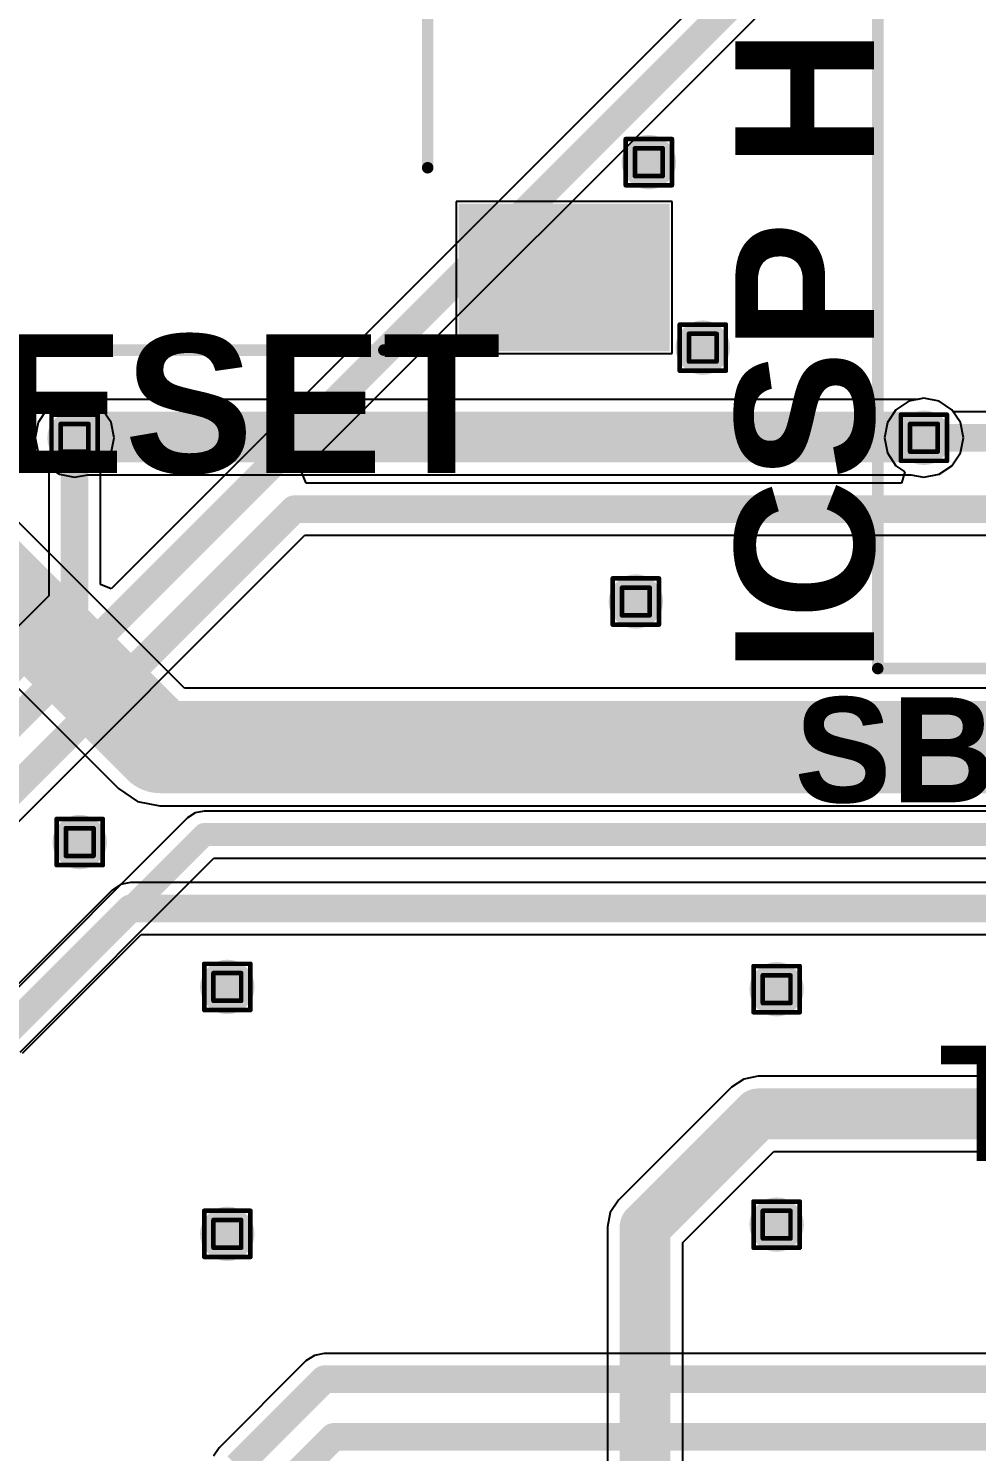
# Model space of a CAD drawing. Header units: inches. Extents: x -0.3 to 9.9, y -0.4 to 5.
# Drawn here: x 3.875 to 4.286, y 1.484 to 2.1 of the extents above; entities that cross this region are included whole.
import ezdxf

# ---------------------------------------------------------------- set-up
doc = ezdxf.new("R2010")
doc.units = ezdxf.units.IN
doc.header["$MEASUREMENT"] = 0
for name, color, linetype in [('Bottom Layer', 5, 'Continuous'), ('Bottom Solder', 6, 'Continuous'), ('Drill Drawing', 1, 'Continuous'), ('Multi-Layer', 9, 'Continuous'), ('Pad Holes', 156, 'Continuous'), ('Top Layer', 1, 'Continuous'), ('Top Overlay', 2, 'Continuous'), ('Top Paste', 8, 'Continuous'), ('Top Solder', 216, 'Continuous'), ('Via Holes', 16, 'Continuous')]:
    doc.layers.add(name, color=color, linetype=linetype)
doc.styles.add('Arial_Bold', font='', dxfattribs={"height": 0.2})
doc.styles.get('Arial_Bold').set_extended_font_data('Arial', bold=True)

# ---------------------------------------------------------------- blocks, each defined once
blk = doc.blocks.new('TL3301NF160QG_60')
at = {"layer": 'Top Layer'}
blk.add_hatch(color=1, dxfattribs=at).paths.add_polyline_path([(0.22087, -0.11654), (0.1374, -0.11654), (0.1374, -0.06063), (0.22087, -0.06063)])
at = {"layer": 'Top Paste'}
blk.add_hatch(color=8, dxfattribs=at).paths.add_polyline_path([(0.22087, -0.11654), (0.1374, -0.11654), (0.1374, -0.06063), (0.22087, -0.06063)])
at = {"layer": 'Top Solder'}
blk.add_hatch(color=216, dxfattribs=at).paths.add_polyline_path([(0.22487, -0.12054), (0.1334, -0.12054), (0.1334, -0.05663), (0.22487, -0.05663)])
at = {"layer": 'Top Overlay'}
for points in [[(0.12, -0.041, 0.005, 0.005, 0), (0.12, 0.044, 0.005, 0.005, 0)], [(-0.094, -0.12, 0.005, 0.005, 0), (0.101, -0.12, 0.005, 0.005, 0)]]:
    blk.add_lwpolyline(points, format="xyseb", dxfattribs=at)
for points in [[(0.11875, -0.041, 0.0025, 0.0025, 1), (0.12125, -0.041, 0.0025, 0.0025, 1)], [(0.09975, -0.12, 0.0025, 0.0025, 1), (0.10225, -0.12, 0.0025, 0.0025, 1)]]:
    blk.add_lwpolyline(points, format="xyseb", close=True, dxfattribs=at)
blk = doc.blocks.new('S______B______61')
at = {"layer": 'Top Layer'}
for points in [[(-0.045, -0.0175), (-0.045, 0.0175), (-0.015, 0.0175), (-0.015, -0.0175)], [(0.015, -0.0175), (0.015, 0.0175), (0.045, 0.0175), (0.045, -0.0175)]]:
    blk.add_hatch(color=1, dxfattribs=at).paths.add_polyline_path(points)
at = {"layer": 'Top Paste'}
for points in [[(-0.045, -0.0175), (-0.045, 0.0175), (-0.015, 0.0175), (-0.015, -0.0175)], [(0.015, -0.0175), (0.015, 0.0175), (0.045, 0.0175), (0.045, -0.0175)]]:
    blk.add_hatch(color=8, dxfattribs=at).paths.add_polyline_path(points)
at = {"layer": 'Top Solder'}
for points in [[(-0.049, -0.0215), (-0.049, 0.0215), (-0.011, 0.0215), (-0.011, -0.0215)], [(0.011, -0.0215), (0.011, 0.0215), (0.049, 0.0215), (0.049, -0.0215)]]:
    blk.add_hatch(color=216, dxfattribs=at).paths.add_polyline_path(points)
at = {"layer": 'Top Overlay'}
for points in [[(0.05, 0.022, 0.005, 0.005, 0), (-0.05, 0.022, 0.005, 0.005, 0)], [(-0.05, 0.022, 0.005, 0.005, 0), (-0.05, -0.022, 0.005, 0.005, 0)], [(0.05, 0.022, 0.005, 0.005, 0), (0.05, -0.022, 0.005, 0.005, 0)], [(0.05, -0.022, 0.005, 0.005, 0), (-0.05, -0.022, 0.005, 0.005, 0)]]:
    blk.add_lwpolyline(points, format="xyseb", dxfattribs=at)
for points in [[(-0.05125, 0.022, 0.0025, 0.0025, 1), (-0.04875, 0.022, 0.0025, 0.0025, 1)], [(-0.05125, 0.022, 0.0025, 0.0025, 1), (-0.04875, 0.022, 0.0025, 0.0025, 1)], [(0.04875, 0.022, 0.0025, 0.0025, 1), (0.05125, 0.022, 0.0025, 0.0025, 1)], [(0.04875, 0.022, 0.0025, 0.0025, 1), (0.05125, 0.022, 0.0025, 0.0025, 1)], [(-0.05125, -0.022, 0.0025, 0.0025, 1), (-0.04875, -0.022, 0.0025, 0.0025, 1)], [(-0.05125, -0.022, 0.0025, 0.0025, 1), (-0.04875, -0.022, 0.0025, 0.0025, 1)], [(0.04875, -0.022, 0.0025, 0.0025, 1), (0.05125, -0.022, 0.0025, 0.0025, 1)], [(0.04875, -0.022, 0.0025, 0.0025, 1), (0.05125, -0.022, 0.0025, 0.0025, 1)]]:
    blk.add_lwpolyline(points, format="xyseb", close=True, dxfattribs=at)
at = {"layer": 'Top Overlay', "style": 'Arial_Bold'}
blk.add_text('SB1', height=0.045, rotation=-180, dxfattribs=at).set_placement((0.139, 0.02344))
blk = doc.blocks.new('BH254V_6P_122')
at = {"layer": 'Bottom Layer'}
h = blk.add_hatch(color=5, dxfattribs=at)
edge = h.paths.add_edge_path()
edge.add_arc((-0.1, 0.05), 0.04016, 0, 360)
h = blk.add_hatch(color=5, dxfattribs=at)
edge = h.paths.add_edge_path()
edge.add_arc((0, 0.05), 0.04016, 0, 360)
h = blk.add_hatch(color=5, dxfattribs=at)
edge = h.paths.add_edge_path()
edge.add_arc((0.1, 0.05), 0.04016, 0, 360)
blk.add_hatch(color=5, dxfattribs=at).paths.add_polyline_path([(-0.14016, -0.00984), (-0.05984, -0.00984), (-0.05984, -0.09016), (-0.14016, -0.09016)])
h = blk.add_hatch(color=5, dxfattribs=at)
edge = h.paths.add_edge_path()
edge.add_arc((0, -0.05), 0.04016, 0, 360)
h = blk.add_hatch(color=5, dxfattribs=at)
edge = h.paths.add_edge_path()
edge.add_arc((0.1, -0.05), 0.04016, 0, 360)
at = {"layer": 'Bottom Solder'}
h = blk.add_hatch(color=6, dxfattribs=at)
edge = h.paths.add_edge_path()
edge.add_arc((-0.1, 0.05), 0.04416, 0, 360)
h = blk.add_hatch(color=6, dxfattribs=at)
edge = h.paths.add_edge_path()
edge.add_arc((0, 0.05), 0.04416, 0, 360)
h = blk.add_hatch(color=6, dxfattribs=at)
edge = h.paths.add_edge_path()
edge.add_arc((0.1, 0.05), 0.04416, 0, 360)
blk.add_hatch(color=6, dxfattribs=at).paths.add_polyline_path([(-0.14416, -0.00584), (-0.05584, -0.00584), (-0.05584, -0.09416), (-0.14416, -0.09416)])
h = blk.add_hatch(color=6, dxfattribs=at)
edge = h.paths.add_edge_path()
edge.add_arc((0, -0.05), 0.04416, 0, 360)
h = blk.add_hatch(color=6, dxfattribs=at)
edge = h.paths.add_edge_path()
edge.add_arc((0.1, -0.05), 0.04416, 0, 360)
at = {"layer": 'Multi-Layer'}
h = blk.add_hatch(color=9, dxfattribs=at)
edge = h.paths.add_edge_path()
edge.add_arc((-0.1, 0.05), 0.04016, 0, 360)
h = blk.add_hatch(color=9, dxfattribs=at)
edge = h.paths.add_edge_path()
edge.add_arc((0, 0.05), 0.04016, 0, 360)
h = blk.add_hatch(color=9, dxfattribs=at)
edge = h.paths.add_edge_path()
edge.add_arc((0.1, 0.05), 0.04016, 0, 360)
blk.add_hatch(color=9, dxfattribs=at).paths.add_polyline_path([(-0.14016, -0.00984), (-0.05984, -0.00984), (-0.05984, -0.09016), (-0.14016, -0.09016)])
h = blk.add_hatch(color=9, dxfattribs=at)
edge = h.paths.add_edge_path()
edge.add_arc((0, -0.05), 0.04016, 0, 360)
h = blk.add_hatch(color=9, dxfattribs=at)
edge = h.paths.add_edge_path()
edge.add_arc((0.1, -0.05), 0.04016, 0, 360)
at = {"layer": 'Pad Holes'}
h = blk.add_hatch(color=7, dxfattribs=at)
edge = h.paths.add_edge_path()
edge.add_arc((-0.1, 0.05), 0.02008, 0, 360)
h = blk.add_hatch(color=7, dxfattribs=at)
edge = h.paths.add_edge_path()
edge.add_arc((0, 0.05), 0.02008, 0, 360)
h = blk.add_hatch(color=7, dxfattribs=at)
edge = h.paths.add_edge_path()
edge.add_arc((0.1, 0.05), 0.02008, 0, 360)
h = blk.add_hatch(color=7, dxfattribs=at)
edge = h.paths.add_edge_path()
edge.add_arc((-0.1, -0.05), 0.02008, 0, 360)
h = blk.add_hatch(color=7, dxfattribs=at)
edge = h.paths.add_edge_path()
edge.add_arc((0, -0.05), 0.02008, 0, 360)
h = blk.add_hatch(color=7, dxfattribs=at)
edge = h.paths.add_edge_path()
edge.add_arc((0.1, -0.05), 0.02008, 0, 360)
at = {"layer": 'Top Layer'}
h = blk.add_hatch(color=1, dxfattribs=at)
edge = h.paths.add_edge_path()
edge.add_arc((-0.1, 0.05), 0.04016, 0, 360)
h = blk.add_hatch(color=1, dxfattribs=at)
edge = h.paths.add_edge_path()
edge.add_arc((0, 0.05), 0.04016, 0, 360)
h = blk.add_hatch(color=1, dxfattribs=at)
edge = h.paths.add_edge_path()
edge.add_arc((0.1, 0.05), 0.04016, 0, 360)
blk.add_hatch(color=1, dxfattribs=at).paths.add_polyline_path([(-0.14016, -0.00984), (-0.05984, -0.00984), (-0.05984, -0.09016), (-0.14016, -0.09016)])
h = blk.add_hatch(color=1, dxfattribs=at)
edge = h.paths.add_edge_path()
edge.add_arc((0, -0.05), 0.04016, 0, 360)
h = blk.add_hatch(color=1, dxfattribs=at)
edge = h.paths.add_edge_path()
edge.add_arc((0.1, -0.05), 0.04016, 0, 360)
at = {"layer": 'Top Overlay'}
blk.add_hatch(color=2, dxfattribs=at).paths.add_polyline_path([(-0.0955, -0.103), (-0.107, -0.103), (-0.107, -0.1105), (-0.0955, -0.1105)])
at = {"layer": 'Top Solder'}
h = blk.add_hatch(color=216, dxfattribs=at)
edge = h.paths.add_edge_path()
edge.add_arc((-0.1, 0.05), 0.04416, 0, 360)
h = blk.add_hatch(color=216, dxfattribs=at)
edge = h.paths.add_edge_path()
edge.add_arc((0, 0.05), 0.04416, 0, 360)
h = blk.add_hatch(color=216, dxfattribs=at)
edge = h.paths.add_edge_path()
edge.add_arc((0.1, 0.05), 0.04416, 0, 360)
blk.add_hatch(color=216, dxfattribs=at).paths.add_polyline_path([(-0.14416, -0.00584), (-0.05584, -0.00584), (-0.05584, -0.09416), (-0.14416, -0.09416)])
h = blk.add_hatch(color=216, dxfattribs=at)
edge = h.paths.add_edge_path()
edge.add_arc((0, -0.05), 0.04416, 0, 360)
h = blk.add_hatch(color=216, dxfattribs=at)
edge = h.paths.add_edge_path()
edge.add_arc((0.1, -0.05), 0.04416, 0, 360)
at = {"layer": 'Top Overlay'}
for points in [[(-0.301, 0.197, 0.005, 0.005, 0), (-0.301, -0.178, 0.005, 0.005, 0)], [(-0.301, 0.197, 0.005, 0.005, 0), (0.302, 0.197, 0.005, 0.005, 0)], [(0.302, 0.197, 0.005, 0.005, 0), (0.302, -0.178, 0.005, 0.005, 0)], [(-0.101, -0.1, 0.005, 0.005, 0), (-0.112, -0.111, 0.005, 0.005, 0)], [(-0.101, -0.1, 0.005, 0.005, 0), (-0.09, -0.111, 0.005, 0.005, 0)], [(-0.112, -0.111, 0.005, 0.005, 0), (-0.09, -0.111, 0.005, 0.005, 0)], [(-0.1, -0.145, 0.005, 0.005, 0), (-0.1, -0.178, 0.005, 0.005, 0)], [(-0.1, -0.145, 0.005, 0.005, 0), (0.099, -0.145, 0.005, 0.005, 0)], [(0.099, -0.145, 0.005, 0.005, 0), (0.099, -0.178, 0.005, 0.005, 0)], [(-0.301, -0.178, 0.005, 0.005, 0), (-0.1, -0.178, 0.005, 0.005, 0)], [(0.099, -0.178, 0.005, 0.005, 0), (0.302, -0.178, 0.005, 0.005, 0)]]:
    blk.add_lwpolyline(points, format="xyseb", dxfattribs=at)
for points in [[(-0.30225, 0.197, 0.0025, 0.0025, 1), (-0.29975, 0.197, 0.0025, 0.0025, 1)], [(-0.30225, 0.197, 0.0025, 0.0025, 1), (-0.29975, 0.197, 0.0025, 0.0025, 1)], [(0.30075, 0.197, 0.0025, 0.0025, 1), (0.30325, 0.197, 0.0025, 0.0025, 1)], [(0.30075, 0.197, 0.0025, 0.0025, 1), (0.30325, 0.197, 0.0025, 0.0025, 1)], [(-0.10225, -0.1, 0.0025, 0.0025, 1), (-0.09975, -0.1, 0.0025, 0.0025, 1)], [(-0.10225, -0.1, 0.0025, 0.0025, 1), (-0.09975, -0.1, 0.0025, 0.0025, 1)], [(-0.11325, -0.111, 0.0025, 0.0025, 1), (-0.11075, -0.111, 0.0025, 0.0025, 1)], [(-0.11325, -0.111, 0.0025, 0.0025, 1), (-0.11075, -0.111, 0.0025, 0.0025, 1)], [(-0.09125, -0.111, 0.0025, 0.0025, 1), (-0.08875, -0.111, 0.0025, 0.0025, 1)], [(-0.09125, -0.111, 0.0025, 0.0025, 1), (-0.08875, -0.111, 0.0025, 0.0025, 1)], [(-0.10125, -0.145, 0.0025, 0.0025, 1), (-0.09875, -0.145, 0.0025, 0.0025, 1)], [(-0.10125, -0.145, 0.0025, 0.0025, 1), (-0.09875, -0.145, 0.0025, 0.0025, 1)], [(0.09775, -0.145, 0.0025, 0.0025, 1), (0.10025, -0.145, 0.0025, 0.0025, 1)], [(0.09775, -0.145, 0.0025, 0.0025, 1), (0.10025, -0.145, 0.0025, 0.0025, 1)], [(-0.30225, -0.178, 0.0025, 0.0025, 1), (-0.29975, -0.178, 0.0025, 0.0025, 1)], [(-0.30225, -0.178, 0.0025, 0.0025, 1), (-0.29975, -0.178, 0.0025, 0.0025, 1)], [(-0.10125, -0.178, 0.0025, 0.0025, 1), (-0.09875, -0.178, 0.0025, 0.0025, 1)], [(-0.10125, -0.178, 0.0025, 0.0025, 1), (-0.09875, -0.178, 0.0025, 0.0025, 1)], [(0.09775, -0.178, 0.0025, 0.0025, 1), (0.10025, -0.178, 0.0025, 0.0025, 1)], [(0.09775, -0.178, 0.0025, 0.0025, 1), (0.10025, -0.178, 0.0025, 0.0025, 1)], [(0.30075, -0.178, 0.0025, 0.0025, 1), (0.30325, -0.178, 0.0025, 0.0025, 1)], [(0.30075, -0.178, 0.0025, 0.0025, 1), (0.30325, -0.178, 0.0025, 0.0025, 1)]]:
    blk.add_lwpolyline(points, format="xyseb", close=True, dxfattribs=at)

msp = doc.modelspace()

# ---------------------------------------------------------------- hatches: boundary and pattern name
at = {"layer": 'Bottom Layer'}
h = msp.add_hatch(color=5, dxfattribs=at)
edge = h.paths.add_edge_path()
edge.add_arc((4.14363, 2.04237), 0.01181, 0, 360)
h = msp.add_hatch(color=5, dxfattribs=at)
edge = h.paths.add_edge_path()
edge.add_arc((4.167, 1.962), 0.01181, 0, 360)
h = msp.add_hatch(color=5, dxfattribs=at)
edge = h.paths.add_edge_path()
edge.add_arc((3.89482, 1.92295), 0.01181, 0, 360)
h = msp.add_hatch(color=5, dxfattribs=at)
edge = h.paths.add_edge_path()
edge.add_arc((4.26282, 1.92295), 0.01181, 0, 360)
h = msp.add_hatch(color=5, dxfattribs=at)
edge = h.paths.add_edge_path()
edge.add_arc((4.138, 1.852), 0.01181, 0, 360)
h = msp.add_hatch(color=5, dxfattribs=at)
edge = h.paths.add_edge_path()
edge.add_arc((3.89705, 1.74777), 0.01181, 0, 360)
h = msp.add_hatch(color=5, dxfattribs=at)
edge = h.paths.add_edge_path()
edge.add_arc((3.961, 1.685), 0.01181, 0, 360)
h = msp.add_hatch(color=5, dxfattribs=at)
edge = h.paths.add_edge_path()
edge.add_arc((4.199, 1.684), 0.01181, 0, 360)
h = msp.add_hatch(color=5, dxfattribs=at)
edge = h.paths.add_edge_path()
edge.add_arc((4.199, 1.582), 0.01181, 0, 360)
h = msp.add_hatch(color=5, dxfattribs=at)
edge = h.paths.add_edge_path()
edge.add_arc((3.961, 1.578), 0.01181, 0, 360)
at = {"layer": 'Bottom Solder'}
h = msp.add_hatch(color=6, dxfattribs=at)
edge = h.paths.add_edge_path()
edge.add_arc((4.14363, 2.04237), 0.00591, 0, 360)
h = msp.add_hatch(color=6, dxfattribs=at)
edge = h.paths.add_edge_path()
edge.add_arc((4.167, 1.962), 0.00591, 0, 360)
h = msp.add_hatch(color=6, dxfattribs=at)
edge = h.paths.add_edge_path()
edge.add_arc((3.89482, 1.92295), 0.00591, 0, 360)
h = msp.add_hatch(color=6, dxfattribs=at)
edge = h.paths.add_edge_path()
edge.add_arc((4.26282, 1.92295), 0.00591, 0, 360)
h = msp.add_hatch(color=6, dxfattribs=at)
edge = h.paths.add_edge_path()
edge.add_arc((4.138, 1.852), 0.00591, 0, 360)
h = msp.add_hatch(color=6, dxfattribs=at)
edge = h.paths.add_edge_path()
edge.add_arc((3.89705, 1.74777), 0.00591, 0, 360)
h = msp.add_hatch(color=6, dxfattribs=at)
edge = h.paths.add_edge_path()
edge.add_arc((3.961, 1.685), 0.00591, 0, 360)
h = msp.add_hatch(color=6, dxfattribs=at)
edge = h.paths.add_edge_path()
edge.add_arc((4.199, 1.684), 0.00591, 0, 360)
h = msp.add_hatch(color=6, dxfattribs=at)
edge = h.paths.add_edge_path()
edge.add_arc((4.199, 1.582), 0.00591, 0, 360)
h = msp.add_hatch(color=6, dxfattribs=at)
edge = h.paths.add_edge_path()
edge.add_arc((3.961, 1.578), 0.00591, 0, 360)
at = {"layer": 'Top Layer'}
h = msp.add_hatch(color=1, dxfattribs=at)
edge = h.paths.add_edge_path()
edge.add_arc((4.14363, 2.04237), 0.01181, 0, 360)
h = msp.add_hatch(color=1, dxfattribs=at)
edge = h.paths.add_edge_path()
edge.add_arc((4.167, 1.962), 0.01181, 0, 360)
h = msp.add_hatch(color=1, dxfattribs=at)
edge = h.paths.add_edge_path()
edge.add_arc((3.89482, 1.92295), 0.01181, 0, 360)
h = msp.add_hatch(color=1, dxfattribs=at)
edge = h.paths.add_edge_path()
edge.add_arc((4.26282, 1.92295), 0.01181, 0, 360)
h = msp.add_hatch(color=1, dxfattribs=at)
edge = h.paths.add_edge_path()
edge.add_arc((4.138, 1.852), 0.01181, 0, 360)
h = msp.add_hatch(color=1, dxfattribs=at)
edge = h.paths.add_edge_path()
edge.add_arc((3.89705, 1.74777), 0.01181, 0, 360)
h = msp.add_hatch(color=1, dxfattribs=at)
edge = h.paths.add_edge_path()
edge.add_arc((3.961, 1.685), 0.01181, 0, 360)
h = msp.add_hatch(color=1, dxfattribs=at)
edge = h.paths.add_edge_path()
edge.add_arc((4.199, 1.684), 0.01181, 0, 360)
h = msp.add_hatch(color=1, dxfattribs=at)
edge = h.paths.add_edge_path()
edge.add_arc((4.199, 1.582), 0.01181, 0, 360)
h = msp.add_hatch(color=1, dxfattribs=at)
edge = h.paths.add_edge_path()
edge.add_arc((3.961, 1.578), 0.01181, 0, 360)
at = {"layer": 'Top Solder'}
h = msp.add_hatch(color=216, dxfattribs=at)
edge = h.paths.add_edge_path()
edge.add_arc((4.14363, 2.04237), 0.00591, 0, 360)
h = msp.add_hatch(color=216, dxfattribs=at)
edge = h.paths.add_edge_path()
edge.add_arc((4.167, 1.962), 0.00591, 0, 360)
h = msp.add_hatch(color=216, dxfattribs=at)
edge = h.paths.add_edge_path()
edge.add_arc((3.89482, 1.92295), 0.00591, 0, 360)
h = msp.add_hatch(color=216, dxfattribs=at)
edge = h.paths.add_edge_path()
edge.add_arc((4.26282, 1.92295), 0.00591, 0, 360)
h = msp.add_hatch(color=216, dxfattribs=at)
edge = h.paths.add_edge_path()
edge.add_arc((4.138, 1.852), 0.00591, 0, 360)
h = msp.add_hatch(color=216, dxfattribs=at)
edge = h.paths.add_edge_path()
edge.add_arc((3.89705, 1.74777), 0.00591, 0, 360)
h = msp.add_hatch(color=216, dxfattribs=at)
edge = h.paths.add_edge_path()
edge.add_arc((3.961, 1.685), 0.00591, 0, 360)
h = msp.add_hatch(color=216, dxfattribs=at)
edge = h.paths.add_edge_path()
edge.add_arc((4.199, 1.684), 0.00591, 0, 360)
h = msp.add_hatch(color=216, dxfattribs=at)
edge = h.paths.add_edge_path()
edge.add_arc((4.199, 1.582), 0.00591, 0, 360)
h = msp.add_hatch(color=216, dxfattribs=at)
edge = h.paths.add_edge_path()
edge.add_arc((3.961, 1.578), 0.00591, 0, 360)
at = {"layer": 'Via Holes'}
h = msp.add_hatch(color=7, dxfattribs=at)
edge = h.paths.add_edge_path()
edge.add_arc((4.14363, 2.04237), 0.00591, 0, 360)
h = msp.add_hatch(color=7, dxfattribs=at)
edge = h.paths.add_edge_path()
edge.add_arc((4.167, 1.962), 0.00591, 0, 360)
h = msp.add_hatch(color=7, dxfattribs=at)
edge = h.paths.add_edge_path()
edge.add_arc((3.89482, 1.92295), 0.00591, 0, 360)
h = msp.add_hatch(color=7, dxfattribs=at)
edge = h.paths.add_edge_path()
edge.add_arc((4.26282, 1.92295), 0.00591, 0, 360)
h = msp.add_hatch(color=7, dxfattribs=at)
edge = h.paths.add_edge_path()
edge.add_arc((4.138, 1.852), 0.00591, 0, 360)
h = msp.add_hatch(color=7, dxfattribs=at)
edge = h.paths.add_edge_path()
edge.add_arc((3.89705, 1.74777), 0.00591, 0, 360)
h = msp.add_hatch(color=7, dxfattribs=at)
edge = h.paths.add_edge_path()
edge.add_arc((3.961, 1.685), 0.00591, 0, 360)
h = msp.add_hatch(color=7, dxfattribs=at)
edge = h.paths.add_edge_path()
edge.add_arc((4.199, 1.684), 0.00591, 0, 360)
h = msp.add_hatch(color=7, dxfattribs=at)
edge = h.paths.add_edge_path()
edge.add_arc((4.199, 1.582), 0.00591, 0, 360)
h = msp.add_hatch(color=7, dxfattribs=at)
edge = h.paths.add_edge_path()
edge.add_arc((3.961, 1.578), 0.00591, 0, 360)

# ---------------------------------------------------------------- linework, layer by layer
at = {"layer": 'Bottom Layer'}
for p, q in [((4.18502, 2.13188), (3.91066, 1.85752)), ((3.99308, 1.90822), (4.19759, 2.11273)), ((3.88826, 1.93878), (3.8827, 1.93507)), ((3.89482, 1.94009), (3.88826, 1.93878)), ((3.90138, 1.93878), (3.89482, 1.94009)), ((3.90694, 1.93507), (3.90138, 1.93878)), ((4.25626, 1.93878), (4.2507, 1.93507)), ((4.26282, 1.94009), (4.25626, 1.93878)), ((4.26938, 1.93878), (4.26282, 1.94009)), ((4.27494, 1.93507), (4.26938, 1.93878)), ((3.8827, 1.93507), (3.87899, 1.92951)), ((3.91066, 1.92951), (3.90694, 1.93507)), ((4.2507, 1.93507), (4.24699, 1.92951)), ((4.27555, 1.93416), (4.27494, 1.93507)), ((4.45413, 1.93416), (4.27555, 1.93416)), ((3.87899, 1.92951), (3.87768, 1.92295)), ((3.91196, 1.92295), (3.91066, 1.92951)), ((4.24699, 1.92951), (4.24568, 1.92295)), ((3.87768, 1.92295), (3.87899, 1.91639)), ((3.91066, 1.91639), (3.91196, 1.92295)), ((4.24568, 1.92295), (4.24699, 1.91639)), ((3.87899, 1.91639), (3.8827, 1.91083)), ((3.90694, 1.91083), (3.91066, 1.91639)), ((4.24699, 1.91639), (4.2507, 1.91083)), ((3.8827, 1.91083), (3.88361, 1.91022)), ((3.88361, 1.91022), (3.88361, 1.85451)), ((3.90604, 1.91022), (3.90694, 1.91083)), ((3.90604, 1.85943), (3.90604, 1.91022)), ((3.99515, 1.90322), (3.99308, 1.90822)), ((4.2507, 1.91083), (4.25461, 1.90822)), ((4.25461, 1.90822), (4.2531, 1.90322)), ((4.2531, 1.90322), (3.99515, 1.90322)), ((3.81023, 1.69636), (3.99465, 1.88078)), ((3.99465, 1.88078), (4.50087, 1.88078)), ((3.91066, 1.85752), (3.90604, 1.85943)), ((3.88361, 1.85451), (3.83485, 1.80576)), ((3.94379, 1.75821), (3.85379, 1.66821)), ((3.9471, 1.76042), (3.94379, 1.75821)), ((3.951, 1.7612), (3.9471, 1.76042)), ((4.4356, 1.7612), (3.951, 1.7612)), ((3.8712, 1.65678), (3.95522, 1.7408)), ((3.95522, 1.7408), (4.43982, 1.7408)), ((4.17946, 1.64154), (4.13046, 1.59254)), ((4.18476, 1.64507), (4.17946, 1.64154)), ((4.191, 1.64631), (4.18476, 1.64507)), ((4.42084, 1.64631), (4.191, 1.64631)), ((4.15831, 1.57424), (4.19776, 1.61369)), ((4.19776, 1.61369), (4.42084, 1.61369)), ((4.13046, 1.59254), (4.12693, 1.58724)), ((4.12693, 1.58724), (4.12569, 1.581)), ((4.12569, 1.581), (4.12569, 1.45376)), ((4.15831, 1.45116), (4.15831, 1.57424))]:
    msp.add_line(p, q, dxfattribs=at)
for points in [[(3.77082, 1.70182, 0.012, 0.012, 0), (4.19295, 2.12395, 0.012, 0.012, 0)], [(3.89482, 1.84986, 0.012, 0.012, 0), (3.89482, 1.92295, 0.012, 0.012, 0)], [(4.26282, 1.92295, 0.012, 0.012, 0), (4.45877, 1.92295, 0.012, 0.012, 0)], [(3.79682, 1.69882, 0.012, 0.012, 0), (3.99, 1.892, 0.012, 0.012, 0)], [(3.99, 1.892, 0.012, 0.012, 0), (4.50087, 1.892, 0.012, 0.012, 0)], [(3.74582, 1.70086, 0.012, 0.012, 0), (3.89482, 1.84986, 0.012, 0.012, 0)], [(3.861, 1.661, 0.01, 0.01, 0), (3.951, 1.751, 0.01, 0.01, 0)], [(3.951, 1.751, 0.01, 0.01, 0), (4.43982, 1.751, 0.01, 0.01, 0)], [(4.142, 1.581, 0.022, 0.022, 0), (4.191, 1.63, 0.022, 0.022, 0)], [(4.191, 1.63, 0.022, 0.022, 0), (4.425, 1.63, 0.022, 0.022, 0)], [(4.142, 1.447, 0.022, 0.022, 0), (4.142, 1.581, 0.022, 0.022, 0)]]:
    msp.add_lwpolyline(points, format="xyseb", dxfattribs=at)
for points in [[(3.89182, 1.92295, 0.006, 0.006, 1), (3.89782, 1.92295, 0.006, 0.006, 1)], [(4.25982, 1.92295, 0.006, 0.006, 1), (4.26582, 1.92295, 0.006, 0.006, 1)], [(3.987, 1.892, 0.006, 0.006, 1), (3.993, 1.892, 0.006, 0.006, 1)], [(3.987, 1.892, 0.006, 0.006, 1), (3.993, 1.892, 0.006, 0.006, 1)], [(3.89182, 1.84986, 0.006, 0.006, 1), (3.89782, 1.84986, 0.006, 0.006, 1)], [(3.89182, 1.84986, 0.006, 0.006, 1), (3.89782, 1.84986, 0.006, 0.006, 1)], [(3.9485, 1.751, 0.005, 0.005, 1), (3.9535, 1.751, 0.005, 0.005, 1)], [(3.9485, 1.751, 0.005, 0.005, 1), (3.9535, 1.751, 0.005, 0.005, 1)], [(4.1855, 1.63, 0.011, 0.011, 1), (4.1965, 1.63, 0.011, 0.011, 1)], [(4.1855, 1.63, 0.011, 0.011, 1), (4.1965, 1.63, 0.011, 0.011, 1)], [(4.1365, 1.581, 0.011, 0.011, 1), (4.1475, 1.581, 0.011, 0.011, 1)], [(4.1365, 1.581, 0.011, 0.011, 1), (4.1475, 1.581, 0.011, 0.011, 1)]]:
    msp.add_lwpolyline(points, format="xyseb", close=True, dxfattribs=at)
at = {"layer": 'Drill Drawing'}
for points in [[(4.13363, 2.05237, 0.002, 0.002, 0), (4.15363, 2.05237, 0.002, 0.002, 0)], [(4.13363, 2.03237, 0.002, 0.002, 0), (4.13363, 2.05237, 0.002, 0.002, 0)], [(4.13763, 2.04837, 0.002, 0.002, 0), (4.14963, 2.04837, 0.002, 0.002, 0)], [(4.13763, 2.03637, 0.002, 0.002, 0), (4.13763, 2.04837, 0.002, 0.002, 0)], [(4.14963, 2.03637, 0.002, 0.002, 0), (4.14963, 2.04837, 0.002, 0.002, 0)], [(4.15363, 2.03237, 0.002, 0.002, 0), (4.15363, 2.05237, 0.002, 0.002, 0)], [(4.13763, 2.03637, 0.002, 0.002, 0), (4.14963, 2.03637, 0.002, 0.002, 0)], [(4.13363, 2.03237, 0.002, 0.002, 0), (4.15363, 2.03237, 0.002, 0.002, 0)], [(4.157, 1.972, 0.002, 0.002, 0), (4.177, 1.972, 0.002, 0.002, 0)], [(4.157, 1.952, 0.002, 0.002, 0), (4.157, 1.972, 0.002, 0.002, 0)], [(4.161, 1.968, 0.002, 0.002, 0), (4.173, 1.968, 0.002, 0.002, 0)], [(4.161, 1.956, 0.002, 0.002, 0), (4.161, 1.968, 0.002, 0.002, 0)], [(4.173, 1.956, 0.002, 0.002, 0), (4.173, 1.968, 0.002, 0.002, 0)], [(4.177, 1.952, 0.002, 0.002, 0), (4.177, 1.972, 0.002, 0.002, 0)], [(4.161, 1.956, 0.002, 0.002, 0), (4.173, 1.956, 0.002, 0.002, 0)], [(4.157, 1.952, 0.002, 0.002, 0), (4.177, 1.952, 0.002, 0.002, 0)], [(3.88482, 1.93295, 0.002, 0.002, 0), (3.90482, 1.93295, 0.002, 0.002, 0)], [(3.88482, 1.91295, 0.002, 0.002, 0), (3.88482, 1.93295, 0.002, 0.002, 0)], [(3.90482, 1.91295, 0.002, 0.002, 0), (3.90482, 1.93295, 0.002, 0.002, 0)], [(4.25282, 1.93295, 0.002, 0.002, 0), (4.27282, 1.93295, 0.002, 0.002, 0)], [(4.25282, 1.91295, 0.002, 0.002, 0), (4.25282, 1.93295, 0.002, 0.002, 0)], [(4.27282, 1.91295, 0.002, 0.002, 0), (4.27282, 1.93295, 0.002, 0.002, 0)], [(3.88882, 1.92895, 0.002, 0.002, 0), (3.90082, 1.92895, 0.002, 0.002, 0)], [(3.88882, 1.91695, 0.002, 0.002, 0), (3.88882, 1.92895, 0.002, 0.002, 0)], [(3.90082, 1.91695, 0.002, 0.002, 0), (3.90082, 1.92895, 0.002, 0.002, 0)], [(4.25682, 1.92895, 0.002, 0.002, 0), (4.26882, 1.92895, 0.002, 0.002, 0)], [(4.25682, 1.91695, 0.002, 0.002, 0), (4.25682, 1.92895, 0.002, 0.002, 0)], [(4.26882, 1.91695, 0.002, 0.002, 0), (4.26882, 1.92895, 0.002, 0.002, 0)], [(3.88882, 1.91695, 0.002, 0.002, 0), (3.90082, 1.91695, 0.002, 0.002, 0)], [(4.25682, 1.91695, 0.002, 0.002, 0), (4.26882, 1.91695, 0.002, 0.002, 0)], [(3.88482, 1.91295, 0.002, 0.002, 0), (3.90482, 1.91295, 0.002, 0.002, 0)], [(4.25282, 1.91295, 0.002, 0.002, 0), (4.27282, 1.91295, 0.002, 0.002, 0)], [(4.128, 1.862, 0.002, 0.002, 0), (4.148, 1.862, 0.002, 0.002, 0)], [(4.128, 1.842, 0.002, 0.002, 0), (4.128, 1.862, 0.002, 0.002, 0)], [(4.148, 1.842, 0.002, 0.002, 0), (4.148, 1.862, 0.002, 0.002, 0)], [(4.132, 1.858, 0.002, 0.002, 0), (4.144, 1.858, 0.002, 0.002, 0)], [(4.132, 1.846, 0.002, 0.002, 0), (4.132, 1.858, 0.002, 0.002, 0)], [(4.144, 1.846, 0.002, 0.002, 0), (4.144, 1.858, 0.002, 0.002, 0)], [(4.132, 1.846, 0.002, 0.002, 0), (4.144, 1.846, 0.002, 0.002, 0)], [(4.128, 1.842, 0.002, 0.002, 0), (4.148, 1.842, 0.002, 0.002, 0)], [(3.88705, 1.75777, 0.002, 0.002, 0), (3.90705, 1.75777, 0.002, 0.002, 0)], [(3.88705, 1.73777, 0.002, 0.002, 0), (3.88705, 1.75777, 0.002, 0.002, 0)], [(3.90705, 1.73777, 0.002, 0.002, 0), (3.90705, 1.75777, 0.002, 0.002, 0)], [(3.89105, 1.75377, 0.002, 0.002, 0), (3.90305, 1.75377, 0.002, 0.002, 0)], [(3.89105, 1.74177, 0.002, 0.002, 0), (3.89105, 1.75377, 0.002, 0.002, 0)], [(3.90305, 1.74177, 0.002, 0.002, 0), (3.90305, 1.75377, 0.002, 0.002, 0)], [(3.89105, 1.74177, 0.002, 0.002, 0), (3.90305, 1.74177, 0.002, 0.002, 0)], [(3.88705, 1.73777, 0.002, 0.002, 0), (3.90705, 1.73777, 0.002, 0.002, 0)], [(3.951, 1.695, 0.002, 0.002, 0), (3.971, 1.695, 0.002, 0.002, 0)], [(3.951, 1.675, 0.002, 0.002, 0), (3.951, 1.695, 0.002, 0.002, 0)], [(3.971, 1.675, 0.002, 0.002, 0), (3.971, 1.695, 0.002, 0.002, 0)], [(3.955, 1.691, 0.002, 0.002, 0), (3.967, 1.691, 0.002, 0.002, 0)], [(3.955, 1.679, 0.002, 0.002, 0), (3.955, 1.691, 0.002, 0.002, 0)], [(3.967, 1.679, 0.002, 0.002, 0), (3.967, 1.691, 0.002, 0.002, 0)], [(4.189, 1.694, 0.002, 0.002, 0), (4.209, 1.694, 0.002, 0.002, 0)], [(4.189, 1.674, 0.002, 0.002, 0), (4.189, 1.694, 0.002, 0.002, 0)], [(4.193, 1.69, 0.002, 0.002, 0), (4.205, 1.69, 0.002, 0.002, 0)], [(4.193, 1.678, 0.002, 0.002, 0), (4.193, 1.69, 0.002, 0.002, 0)], [(4.205, 1.678, 0.002, 0.002, 0), (4.205, 1.69, 0.002, 0.002, 0)], [(4.209, 1.674, 0.002, 0.002, 0), (4.209, 1.694, 0.002, 0.002, 0)], [(3.955, 1.679, 0.002, 0.002, 0), (3.967, 1.679, 0.002, 0.002, 0)], [(4.193, 1.678, 0.002, 0.002, 0), (4.205, 1.678, 0.002, 0.002, 0)], [(3.951, 1.675, 0.002, 0.002, 0), (3.971, 1.675, 0.002, 0.002, 0)], [(4.189, 1.674, 0.002, 0.002, 0), (4.209, 1.674, 0.002, 0.002, 0)], [(4.189, 1.592, 0.002, 0.002, 0), (4.209, 1.592, 0.002, 0.002, 0)], [(4.189, 1.572, 0.002, 0.002, 0), (4.189, 1.592, 0.002, 0.002, 0)], [(4.209, 1.572, 0.002, 0.002, 0), (4.209, 1.592, 0.002, 0.002, 0)], [(3.951, 1.588, 0.002, 0.002, 0), (3.971, 1.588, 0.002, 0.002, 0)], [(3.951, 1.568, 0.002, 0.002, 0), (3.951, 1.588, 0.002, 0.002, 0)], [(3.955, 1.584, 0.002, 0.002, 0), (3.967, 1.584, 0.002, 0.002, 0)], [(3.955, 1.572, 0.002, 0.002, 0), (3.955, 1.584, 0.002, 0.002, 0)], [(3.967, 1.572, 0.002, 0.002, 0), (3.967, 1.584, 0.002, 0.002, 0)], [(3.971, 1.568, 0.002, 0.002, 0), (3.971, 1.588, 0.002, 0.002, 0)], [(4.193, 1.588, 0.002, 0.002, 0), (4.205, 1.588, 0.002, 0.002, 0)], [(4.193, 1.576, 0.002, 0.002, 0), (4.193, 1.588, 0.002, 0.002, 0)], [(4.205, 1.576, 0.002, 0.002, 0), (4.205, 1.588, 0.002, 0.002, 0)], [(3.955, 1.572, 0.002, 0.002, 0), (3.967, 1.572, 0.002, 0.002, 0)], [(4.189, 1.572, 0.002, 0.002, 0), (4.209, 1.572, 0.002, 0.002, 0)], [(4.193, 1.576, 0.002, 0.002, 0), (4.205, 1.576, 0.002, 0.002, 0)], [(3.951, 1.568, 0.002, 0.002, 0), (3.971, 1.568, 0.002, 0.002, 0)]]:
    msp.add_lwpolyline(points, format="xyseb", dxfattribs=at)
for points in [[(4.13313, 2.05237, 0.001, 0.001, 1), (4.13413, 2.05237, 0.001, 0.001, 1)], [(4.13313, 2.05237, 0.001, 0.001, 1), (4.13413, 2.05237, 0.001, 0.001, 1)], [(4.13713, 2.04837, 0.001, 0.001, 1), (4.13813, 2.04837, 0.001, 0.001, 1)], [(4.13713, 2.04837, 0.001, 0.001, 1), (4.13813, 2.04837, 0.001, 0.001, 1)], [(4.14913, 2.04837, 0.001, 0.001, 1), (4.15013, 2.04837, 0.001, 0.001, 1)], [(4.14913, 2.04837, 0.001, 0.001, 1), (4.15013, 2.04837, 0.001, 0.001, 1)], [(4.15313, 2.05237, 0.001, 0.001, 1), (4.15413, 2.05237, 0.001, 0.001, 1)], [(4.15313, 2.05237, 0.001, 0.001, 1), (4.15413, 2.05237, 0.001, 0.001, 1)], [(4.13713, 2.03637, 0.001, 0.001, 1), (4.13813, 2.03637, 0.001, 0.001, 1)], [(4.13713, 2.03637, 0.001, 0.001, 1), (4.13813, 2.03637, 0.001, 0.001, 1)], [(4.14913, 2.03637, 0.001, 0.001, 1), (4.15013, 2.03637, 0.001, 0.001, 1)], [(4.14913, 2.03637, 0.001, 0.001, 1), (4.15013, 2.03637, 0.001, 0.001, 1)], [(4.13313, 2.03237, 0.001, 0.001, 1), (4.13413, 2.03237, 0.001, 0.001, 1)], [(4.13313, 2.03237, 0.001, 0.001, 1), (4.13413, 2.03237, 0.001, 0.001, 1)], [(4.15313, 2.03237, 0.001, 0.001, 1), (4.15413, 2.03237, 0.001, 0.001, 1)], [(4.15313, 2.03237, 0.001, 0.001, 1), (4.15413, 2.03237, 0.001, 0.001, 1)], [(4.1565, 1.972, 0.001, 0.001, 1), (4.1575, 1.972, 0.001, 0.001, 1)], [(4.1565, 1.972, 0.001, 0.001, 1), (4.1575, 1.972, 0.001, 0.001, 1)], [(4.1605, 1.968, 0.001, 0.001, 1), (4.1615, 1.968, 0.001, 0.001, 1)], [(4.1605, 1.968, 0.001, 0.001, 1), (4.1615, 1.968, 0.001, 0.001, 1)], [(4.1725, 1.968, 0.001, 0.001, 1), (4.1735, 1.968, 0.001, 0.001, 1)], [(4.1725, 1.968, 0.001, 0.001, 1), (4.1735, 1.968, 0.001, 0.001, 1)], [(4.1765, 1.972, 0.001, 0.001, 1), (4.1775, 1.972, 0.001, 0.001, 1)], [(4.1765, 1.972, 0.001, 0.001, 1), (4.1775, 1.972, 0.001, 0.001, 1)], [(4.1605, 1.956, 0.001, 0.001, 1), (4.1615, 1.956, 0.001, 0.001, 1)], [(4.1605, 1.956, 0.001, 0.001, 1), (4.1615, 1.956, 0.001, 0.001, 1)], [(4.1725, 1.956, 0.001, 0.001, 1), (4.1735, 1.956, 0.001, 0.001, 1)], [(4.1725, 1.956, 0.001, 0.001, 1), (4.1735, 1.956, 0.001, 0.001, 1)], [(4.1565, 1.952, 0.001, 0.001, 1), (4.1575, 1.952, 0.001, 0.001, 1)], [(4.1565, 1.952, 0.001, 0.001, 1), (4.1575, 1.952, 0.001, 0.001, 1)], [(4.1765, 1.952, 0.001, 0.001, 1), (4.1775, 1.952, 0.001, 0.001, 1)], [(4.1765, 1.952, 0.001, 0.001, 1), (4.1775, 1.952, 0.001, 0.001, 1)], [(3.88432, 1.93295, 0.001, 0.001, 1), (3.88532, 1.93295, 0.001, 0.001, 1)], [(3.88432, 1.93295, 0.001, 0.001, 1), (3.88532, 1.93295, 0.001, 0.001, 1)], [(3.90432, 1.93295, 0.001, 0.001, 1), (3.90532, 1.93295, 0.001, 0.001, 1)], [(3.90432, 1.93295, 0.001, 0.001, 1), (3.90532, 1.93295, 0.001, 0.001, 1)], [(4.25232, 1.93295, 0.001, 0.001, 1), (4.25332, 1.93295, 0.001, 0.001, 1)], [(4.25232, 1.93295, 0.001, 0.001, 1), (4.25332, 1.93295, 0.001, 0.001, 1)], [(4.27232, 1.93295, 0.001, 0.001, 1), (4.27332, 1.93295, 0.001, 0.001, 1)], [(4.27232, 1.93295, 0.001, 0.001, 1), (4.27332, 1.93295, 0.001, 0.001, 1)], [(3.88832, 1.92895, 0.001, 0.001, 1), (3.88932, 1.92895, 0.001, 0.001, 1)], [(3.88832, 1.92895, 0.001, 0.001, 1), (3.88932, 1.92895, 0.001, 0.001, 1)], [(3.90032, 1.92895, 0.001, 0.001, 1), (3.90132, 1.92895, 0.001, 0.001, 1)], [(3.90032, 1.92895, 0.001, 0.001, 1), (3.90132, 1.92895, 0.001, 0.001, 1)], [(4.25632, 1.92895, 0.001, 0.001, 1), (4.25732, 1.92895, 0.001, 0.001, 1)], [(4.25632, 1.92895, 0.001, 0.001, 1), (4.25732, 1.92895, 0.001, 0.001, 1)], [(4.26832, 1.92895, 0.001, 0.001, 1), (4.26932, 1.92895, 0.001, 0.001, 1)], [(4.26832, 1.92895, 0.001, 0.001, 1), (4.26932, 1.92895, 0.001, 0.001, 1)], [(3.88832, 1.91695, 0.001, 0.001, 1), (3.88932, 1.91695, 0.001, 0.001, 1)], [(3.88832, 1.91695, 0.001, 0.001, 1), (3.88932, 1.91695, 0.001, 0.001, 1)], [(3.90032, 1.91695, 0.001, 0.001, 1), (3.90132, 1.91695, 0.001, 0.001, 1)], [(3.90032, 1.91695, 0.001, 0.001, 1), (3.90132, 1.91695, 0.001, 0.001, 1)], [(4.25632, 1.91695, 0.001, 0.001, 1), (4.25732, 1.91695, 0.001, 0.001, 1)], [(4.25632, 1.91695, 0.001, 0.001, 1), (4.25732, 1.91695, 0.001, 0.001, 1)], [(4.26832, 1.91695, 0.001, 0.001, 1), (4.26932, 1.91695, 0.001, 0.001, 1)], [(4.26832, 1.91695, 0.001, 0.001, 1), (4.26932, 1.91695, 0.001, 0.001, 1)], [(3.88432, 1.91295, 0.001, 0.001, 1), (3.88532, 1.91295, 0.001, 0.001, 1)], [(3.88432, 1.91295, 0.001, 0.001, 1), (3.88532, 1.91295, 0.001, 0.001, 1)], [(3.90432, 1.91295, 0.001, 0.001, 1), (3.90532, 1.91295, 0.001, 0.001, 1)], [(3.90432, 1.91295, 0.001, 0.001, 1), (3.90532, 1.91295, 0.001, 0.001, 1)], [(4.25232, 1.91295, 0.001, 0.001, 1), (4.25332, 1.91295, 0.001, 0.001, 1)], [(4.25232, 1.91295, 0.001, 0.001, 1), (4.25332, 1.91295, 0.001, 0.001, 1)], [(4.27232, 1.91295, 0.001, 0.001, 1), (4.27332, 1.91295, 0.001, 0.001, 1)], [(4.27232, 1.91295, 0.001, 0.001, 1), (4.27332, 1.91295, 0.001, 0.001, 1)], [(4.1275, 1.862, 0.001, 0.001, 1), (4.1285, 1.862, 0.001, 0.001, 1)], [(4.1275, 1.862, 0.001, 0.001, 1), (4.1285, 1.862, 0.001, 0.001, 1)], [(4.1475, 1.862, 0.001, 0.001, 1), (4.1485, 1.862, 0.001, 0.001, 1)], [(4.1475, 1.862, 0.001, 0.001, 1), (4.1485, 1.862, 0.001, 0.001, 1)], [(4.1315, 1.858, 0.001, 0.001, 1), (4.1325, 1.858, 0.001, 0.001, 1)], [(4.1315, 1.858, 0.001, 0.001, 1), (4.1325, 1.858, 0.001, 0.001, 1)], [(4.1435, 1.858, 0.001, 0.001, 1), (4.1445, 1.858, 0.001, 0.001, 1)], [(4.1435, 1.858, 0.001, 0.001, 1), (4.1445, 1.858, 0.001, 0.001, 1)], [(4.1315, 1.846, 0.001, 0.001, 1), (4.1325, 1.846, 0.001, 0.001, 1)], [(4.1315, 1.846, 0.001, 0.001, 1), (4.1325, 1.846, 0.001, 0.001, 1)], [(4.1435, 1.846, 0.001, 0.001, 1), (4.1445, 1.846, 0.001, 0.001, 1)], [(4.1435, 1.846, 0.001, 0.001, 1), (4.1445, 1.846, 0.001, 0.001, 1)], [(4.1275, 1.842, 0.001, 0.001, 1), (4.1285, 1.842, 0.001, 0.001, 1)], [(4.1275, 1.842, 0.001, 0.001, 1), (4.1285, 1.842, 0.001, 0.001, 1)], [(4.1475, 1.842, 0.001, 0.001, 1), (4.1485, 1.842, 0.001, 0.001, 1)], [(4.1475, 1.842, 0.001, 0.001, 1), (4.1485, 1.842, 0.001, 0.001, 1)], [(3.88655, 1.75777, 0.001, 0.001, 1), (3.88755, 1.75777, 0.001, 0.001, 1)], [(3.88655, 1.75777, 0.001, 0.001, 1), (3.88755, 1.75777, 0.001, 0.001, 1)], [(3.90655, 1.75777, 0.001, 0.001, 1), (3.90755, 1.75777, 0.001, 0.001, 1)], [(3.90655, 1.75777, 0.001, 0.001, 1), (3.90755, 1.75777, 0.001, 0.001, 1)], [(3.89055, 1.75377, 0.001, 0.001, 1), (3.89155, 1.75377, 0.001, 0.001, 1)], [(3.89055, 1.75377, 0.001, 0.001, 1), (3.89155, 1.75377, 0.001, 0.001, 1)], [(3.90255, 1.75377, 0.001, 0.001, 1), (3.90355, 1.75377, 0.001, 0.001, 1)], [(3.90255, 1.75377, 0.001, 0.001, 1), (3.90355, 1.75377, 0.001, 0.001, 1)], [(3.89055, 1.74177, 0.001, 0.001, 1), (3.89155, 1.74177, 0.001, 0.001, 1)], [(3.89055, 1.74177, 0.001, 0.001, 1), (3.89155, 1.74177, 0.001, 0.001, 1)], [(3.90255, 1.74177, 0.001, 0.001, 1), (3.90355, 1.74177, 0.001, 0.001, 1)], [(3.90255, 1.74177, 0.001, 0.001, 1), (3.90355, 1.74177, 0.001, 0.001, 1)], [(3.88655, 1.73777, 0.001, 0.001, 1), (3.88755, 1.73777, 0.001, 0.001, 1)], [(3.88655, 1.73777, 0.001, 0.001, 1), (3.88755, 1.73777, 0.001, 0.001, 1)], [(3.90655, 1.73777, 0.001, 0.001, 1), (3.90755, 1.73777, 0.001, 0.001, 1)], [(3.90655, 1.73777, 0.001, 0.001, 1), (3.90755, 1.73777, 0.001, 0.001, 1)], [(3.9505, 1.695, 0.001, 0.001, 1), (3.9515, 1.695, 0.001, 0.001, 1)], [(3.9505, 1.695, 0.001, 0.001, 1), (3.9515, 1.695, 0.001, 0.001, 1)], [(3.9705, 1.695, 0.001, 0.001, 1), (3.9715, 1.695, 0.001, 0.001, 1)], [(3.9705, 1.695, 0.001, 0.001, 1), (3.9715, 1.695, 0.001, 0.001, 1)], [(3.9545, 1.691, 0.001, 0.001, 1), (3.9555, 1.691, 0.001, 0.001, 1)], [(3.9545, 1.691, 0.001, 0.001, 1), (3.9555, 1.691, 0.001, 0.001, 1)], [(3.9665, 1.691, 0.001, 0.001, 1), (3.9675, 1.691, 0.001, 0.001, 1)], [(3.9665, 1.691, 0.001, 0.001, 1), (3.9675, 1.691, 0.001, 0.001, 1)], [(4.1885, 1.694, 0.001, 0.001, 1), (4.1895, 1.694, 0.001, 0.001, 1)], [(4.1885, 1.694, 0.001, 0.001, 1), (4.1895, 1.694, 0.001, 0.001, 1)], [(4.1925, 1.69, 0.001, 0.001, 1), (4.1935, 1.69, 0.001, 0.001, 1)], [(4.1925, 1.69, 0.001, 0.001, 1), (4.1935, 1.69, 0.001, 0.001, 1)], [(4.2045, 1.69, 0.001, 0.001, 1), (4.2055, 1.69, 0.001, 0.001, 1)], [(4.2045, 1.69, 0.001, 0.001, 1), (4.2055, 1.69, 0.001, 0.001, 1)], [(4.2085, 1.694, 0.001, 0.001, 1), (4.2095, 1.694, 0.001, 0.001, 1)], [(4.2085, 1.694, 0.001, 0.001, 1), (4.2095, 1.694, 0.001, 0.001, 1)], [(3.9545, 1.679, 0.001, 0.001, 1), (3.9555, 1.679, 0.001, 0.001, 1)], [(3.9545, 1.679, 0.001, 0.001, 1), (3.9555, 1.679, 0.001, 0.001, 1)], [(3.9665, 1.679, 0.001, 0.001, 1), (3.9675, 1.679, 0.001, 0.001, 1)], [(3.9665, 1.679, 0.001, 0.001, 1), (3.9675, 1.679, 0.001, 0.001, 1)], [(4.1925, 1.678, 0.001, 0.001, 1), (4.1935, 1.678, 0.001, 0.001, 1)], [(4.1925, 1.678, 0.001, 0.001, 1), (4.1935, 1.678, 0.001, 0.001, 1)], [(4.2045, 1.678, 0.001, 0.001, 1), (4.2055, 1.678, 0.001, 0.001, 1)], [(4.2045, 1.678, 0.001, 0.001, 1), (4.2055, 1.678, 0.001, 0.001, 1)], [(3.9505, 1.675, 0.001, 0.001, 1), (3.9515, 1.675, 0.001, 0.001, 1)], [(3.9505, 1.675, 0.001, 0.001, 1), (3.9515, 1.675, 0.001, 0.001, 1)], [(3.9705, 1.675, 0.001, 0.001, 1), (3.9715, 1.675, 0.001, 0.001, 1)], [(3.9705, 1.675, 0.001, 0.001, 1), (3.9715, 1.675, 0.001, 0.001, 1)], [(4.1885, 1.674, 0.001, 0.001, 1), (4.1895, 1.674, 0.001, 0.001, 1)], [(4.1885, 1.674, 0.001, 0.001, 1), (4.1895, 1.674, 0.001, 0.001, 1)], [(4.2085, 1.674, 0.001, 0.001, 1), (4.2095, 1.674, 0.001, 0.001, 1)], [(4.2085, 1.674, 0.001, 0.001, 1), (4.2095, 1.674, 0.001, 0.001, 1)], [(4.1885, 1.592, 0.001, 0.001, 1), (4.1895, 1.592, 0.001, 0.001, 1)], [(4.1885, 1.592, 0.001, 0.001, 1), (4.1895, 1.592, 0.001, 0.001, 1)], [(4.2085, 1.592, 0.001, 0.001, 1), (4.2095, 1.592, 0.001, 0.001, 1)], [(4.2085, 1.592, 0.001, 0.001, 1), (4.2095, 1.592, 0.001, 0.001, 1)], [(3.9505, 1.588, 0.001, 0.001, 1), (3.9515, 1.588, 0.001, 0.001, 1)], [(3.9505, 1.588, 0.001, 0.001, 1), (3.9515, 1.588, 0.001, 0.001, 1)], [(3.9545, 1.584, 0.001, 0.001, 1), (3.9555, 1.584, 0.001, 0.001, 1)], [(3.9545, 1.584, 0.001, 0.001, 1), (3.9555, 1.584, 0.001, 0.001, 1)], [(3.9665, 1.584, 0.001, 0.001, 1), (3.9675, 1.584, 0.001, 0.001, 1)], [(3.9665, 1.584, 0.001, 0.001, 1), (3.9675, 1.584, 0.001, 0.001, 1)], [(3.9705, 1.588, 0.001, 0.001, 1), (3.9715, 1.588, 0.001, 0.001, 1)], [(3.9705, 1.588, 0.001, 0.001, 1), (3.9715, 1.588, 0.001, 0.001, 1)], [(4.1925, 1.588, 0.001, 0.001, 1), (4.1935, 1.588, 0.001, 0.001, 1)], [(4.1925, 1.588, 0.001, 0.001, 1), (4.1935, 1.588, 0.001, 0.001, 1)], [(4.2045, 1.588, 0.001, 0.001, 1), (4.2055, 1.588, 0.001, 0.001, 1)], [(4.2045, 1.588, 0.001, 0.001, 1), (4.2055, 1.588, 0.001, 0.001, 1)], [(3.9545, 1.572, 0.001, 0.001, 1), (3.9555, 1.572, 0.001, 0.001, 1)], [(3.9545, 1.572, 0.001, 0.001, 1), (3.9555, 1.572, 0.001, 0.001, 1)], [(3.9665, 1.572, 0.001, 0.001, 1), (3.9675, 1.572, 0.001, 0.001, 1)], [(3.9665, 1.572, 0.001, 0.001, 1), (3.9675, 1.572, 0.001, 0.001, 1)], [(4.1885, 1.572, 0.001, 0.001, 1), (4.1895, 1.572, 0.001, 0.001, 1)], [(4.1885, 1.572, 0.001, 0.001, 1), (4.1895, 1.572, 0.001, 0.001, 1)], [(4.1925, 1.576, 0.001, 0.001, 1), (4.1935, 1.576, 0.001, 0.001, 1)], [(4.1925, 1.576, 0.001, 0.001, 1), (4.1935, 1.576, 0.001, 0.001, 1)], [(4.2045, 1.576, 0.001, 0.001, 1), (4.2055, 1.576, 0.001, 0.001, 1)], [(4.2045, 1.576, 0.001, 0.001, 1), (4.2055, 1.576, 0.001, 0.001, 1)], [(4.2085, 1.572, 0.001, 0.001, 1), (4.2095, 1.572, 0.001, 0.001, 1)], [(4.2085, 1.572, 0.001, 0.001, 1), (4.2095, 1.572, 0.001, 0.001, 1)], [(3.9505, 1.568, 0.001, 0.001, 1), (3.9515, 1.568, 0.001, 0.001, 1)], [(3.9505, 1.568, 0.001, 0.001, 1), (3.9515, 1.568, 0.001, 0.001, 1)], [(3.9705, 1.568, 0.001, 0.001, 1), (3.9715, 1.568, 0.001, 0.001, 1)], [(3.9705, 1.568, 0.001, 0.001, 1), (3.9715, 1.568, 0.001, 0.001, 1)]]:
    msp.add_lwpolyline(points, format="xyseb", close=True, dxfattribs=at)
at = {"layer": 'Top Layer'}
for p, q in [((4.15369, 2.02532), (4.06022, 2.02532)), ((4.06022, 2.02532), (4.06022, 1.95941)), ((4.15369, 1.95941), (4.15369, 2.02532)), ((4.06022, 1.95941), (4.15369, 1.95941)), ((3.88826, 1.93878), (3.8827, 1.93507)), ((3.89482, 1.94009), (3.88826, 1.93878)), ((3.89742, 1.93957), (3.89482, 1.94009)), ((4.26023, 1.93957), (3.89742, 1.93957)), ((4.26282, 1.94009), (4.26023, 1.93957)), ((4.26938, 1.93878), (4.26282, 1.94009)), ((4.27494, 1.93507), (4.26938, 1.93878)), ((3.8827, 1.93507), (3.87899, 1.92951)), ((4.27866, 1.92951), (4.27494, 1.93507)), ((3.87899, 1.92951), (3.87768, 1.92295)), ((4.27996, 1.92295), (4.27866, 1.92951)), ((3.87768, 1.92295), (3.87899, 1.91639)), ((4.27866, 1.91639), (4.27996, 1.92295)), ((3.87899, 1.91639), (3.8827, 1.91083)), ((4.27494, 1.91083), (4.27866, 1.91639)), ((3.8827, 1.91083), (3.88826, 1.90711)), ((3.88826, 1.90711), (3.89482, 1.90581)), ((3.89482, 1.90581), (3.90054, 1.90695)), ((3.90054, 1.90695), (4.25711, 1.90695)), ((4.25711, 1.90695), (4.26282, 1.90581)), ((4.26282, 1.90581), (4.26938, 1.90711)), ((4.26938, 1.90711), (4.27494, 1.91083)), ((3.94238, 1.81444), (3.86131, 1.89551)), ((3.8178, 1.86692), (3.9138, 1.77092)), ((4.31582, 1.81444), (3.94238, 1.81444)), ((3.9138, 1.77092), (3.92207, 1.7654)), ((3.92207, 1.7654), (3.93182, 1.76346)), ((3.93182, 1.76346), (4.31582, 1.76346)), ((3.91107, 1.72693), (3.85307, 1.66893)), ((3.91471, 1.72936), (3.91107, 1.72693)), ((3.91107, 1.72693), (3.91107, 1.72693)), ((3.919, 1.73022), (3.91471, 1.72936)), ((4.38735, 1.73022), (3.919, 1.73022)), ((3.919, 1.73022), (3.919, 1.73022)), ((3.87222, 1.65635), (3.92365, 1.70778)), ((3.92365, 1.70778), (4.392, 1.70778)), ((3.99871, 1.52536), (3.99507, 1.52293)), ((4.003, 1.52622), (3.99871, 1.52536)), ((4.39128, 1.52622), (4.003, 1.52622)), ((4.003, 1.52622), (4.003, 1.52622)), ((3.99507, 1.52293), (3.95742, 1.48528)), ((3.99507, 1.52293), (3.99507, 1.52293)), ((3.95742, 1.48528), (3.95499, 1.48164))]:
    msp.add_line(p, q, dxfattribs=at)
for points in [[(3.89557, 1.92326, 0.022, 0.022, 0), (4.26282, 1.92326, 0.022, 0.022, 0)], [(3.83582, 1.88495, 0.04, 0.04, 0), (3.93182, 1.78895, 0.04, 0.04, 0)], [(3.93182, 1.78895, 0.04, 0.04, 0), (4.31582, 1.78895, 0.04, 0.04, 0)], [(3.861, 1.661, 0.012, 0.012, 0), (3.919, 1.719, 0.012, 0.012, 0)], [(3.919, 1.719, 0.012, 0.012, 0), (4.392, 1.719, 0.012, 0.012, 0)], [(3.96535, 1.47735, 0.012, 0.012, 0), (4.003, 1.515, 0.012, 0.012, 0)], [(4.003, 1.515, 0.012, 0.012, 0), (4.404, 1.515, 0.012, 0.012, 0)], [(3.98517, 1.46817, 0.012, 0.012, 0), (4.007, 1.49, 0.012, 0.012, 0)], [(4.007, 1.49, 0.012, 0.012, 0), (4.5695, 1.49, 0.012, 0.012, 0)]]:
    msp.add_lwpolyline(points, format="xyseb", dxfattribs=at)
for points in [[(3.89007, 1.92326, 0.011, 0.011, 1), (3.90107, 1.92326, 0.011, 0.011, 1)], [(4.25732, 1.92326, 0.011, 0.011, 1), (4.26832, 1.92326, 0.011, 0.011, 1)], [(3.92182, 1.78895, 0.02, 0.02, 1), (3.94182, 1.78895, 0.02, 0.02, 1)], [(3.92182, 1.78895, 0.02, 0.02, 1), (3.94182, 1.78895, 0.02, 0.02, 1)], [(3.916, 1.719, 0.006, 0.006, 1), (3.922, 1.719, 0.006, 0.006, 1)], [(3.916, 1.719, 0.006, 0.006, 1), (3.922, 1.719, 0.006, 0.006, 1)], [(4, 1.515, 0.006, 0.006, 1), (4.006, 1.515, 0.006, 0.006, 1)], [(4, 1.515, 0.006, 0.006, 1), (4.006, 1.515, 0.006, 0.006, 1)], [(4.004, 1.49, 0.006, 0.006, 1), (4.01, 1.49, 0.006, 0.006, 1)], [(4.004, 1.49, 0.006, 0.006, 1), (4.01, 1.49, 0.006, 0.006, 1)]]:
    msp.add_lwpolyline(points, format="xyseb", close=True, dxfattribs=at)

# ---------------------------------------------------------------- block references
for name, p, rotation in [('BH254V_6P_122', (4.43982, 2.12395), 90), ('S______B______61', (4.34582, 1.78895), 180)]:
    msp.add_blockref(name, p, dxfattribs=dict(rotation=rotation))
msp.add_blockref('TL3301NF160QG_60', (3.92782, 2.08095))

# ---------------------------------------------------------------- texts
at = {"layer": 'Top Overlay', "style": 'Arial_Bold'}
for s, height, rotation, p in [('ICSP HEADER', 0.06, 90, (4.24112, 1.82095)), ('TRANSMIT', 0.05, 360, (4.26942, 1.60959))]:
    msp.add_text(s, height=height, rotation=rotation, dxfattribs=at).set_placement(p)
for s, height, p in [('RESET', 0.06, (3.8, 1.9077)), ('SB1', 0.045, (4.20682, 1.76499))]:
    msp.add_text(s, height=height, dxfattribs=at).set_placement(p)

doc.saveas('drawing.dxf')
